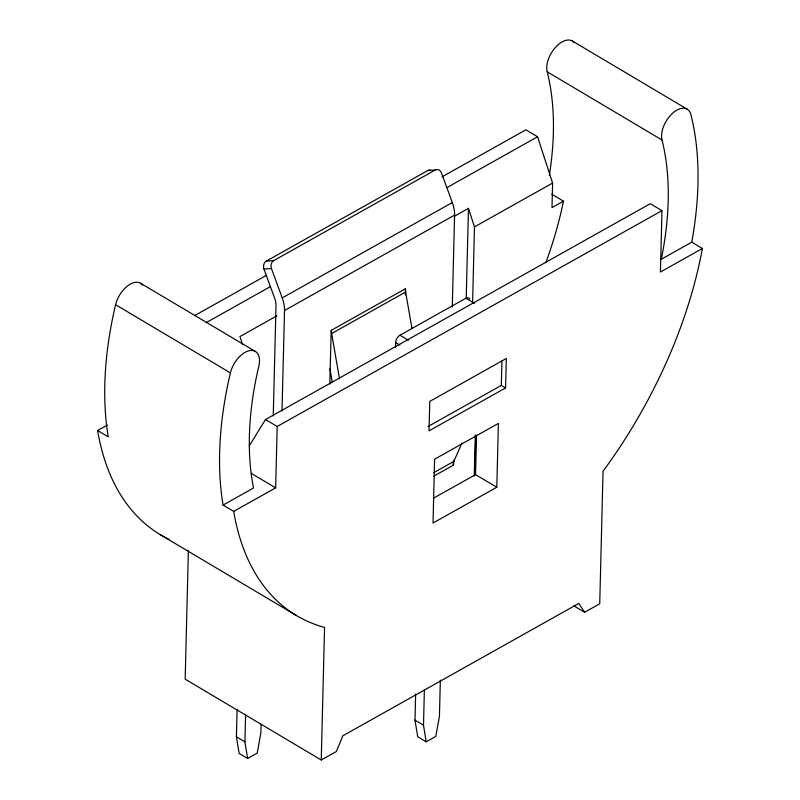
<?xml version="1.0" encoding="UTF-8"?>
<svg xmlns="http://www.w3.org/2000/svg" width="800" height="800" viewBox="0 0 800 800"><rect width="100%" height="100%" fill="white"/><g stroke="black" fill="none" stroke-linecap="round" stroke-linejoin="round"><path stroke-width="1.2" d="M188.39 550.32L185.17 679.17L321.25 760L336.37 751.52L342.82 735.8L578.78 603.44L584.61 612.28L599.73 603.79L603.05 471.23A338.32 192.49 -59.3 0 0 702.38 248.49L691.75 242.18A338.32 192.49 -59.3 0 0 690.9 114.62A21.05 11.98 -59.3 0 0 672.84 113.02A21.05 11.98 -59.3 0 0 662.01 139.99A296.22 168.54 -59.3 0 1 661.28 259.26L691.75 242.18M261.08 724.21L260.86 732.92L257.21 753.12L247.64 758.49L239.14 753.44L236.41 736.81L237.1 709.34M247.64 758.49L244.91 741.86L245.6 714.39M273.25 415.97L276.01 305.44A15.04 8.81 60.7 0 0 274.74 298.46L263.97 269.06A6.01 4.7 85.9 0 1 266.21 261.16L427.77 170.54A6.01 4.7 85.9 0 1 430.47 170.14M223.07 505.07L253.53 487.98A296.22 168.54 -59.3 0 1 258.83 366.14A21.05 11.98 -59.3 0 0 249.06 350.73A21.05 11.98 -59.3 0 0 230.41 372.92A338.32 192.49 -59.3 0 0 223.07 505.07L233.7 511.38L275.65 487.85L277.19 426.48L661.96 210.65L650.27 203.7L265.49 419.53L249.27 445.83M282 411.08L284.52 310.49A27.07 15.85 60.7 0 0 282.23 297.92L271.46 268.53A6.01 4.7 85.9 0 1 273.69 260.63L435.26 170A6.01 4.7 85.9 0 1 441.53 173.13L452.3 202.53A27.07 15.85 60.7 0 1 454.58 215.1L452.29 307M329.84 384L331.18 330.39L405.58 288.66L405.43 294.89M321.25 760L324.56 627.43A338.32 192.49 -59.3 0 1 233.7 511.38M395.49 347.42L395.61 342.51A6.01 3.42 -59.3 0 1 399.99 335.21L465.89 298.25A6.01 3.42 -59.3 0 1 469.74 299.08M440.34 680.15L439.44 716.24L435.79 736.44L426.23 741.81L417.72 736.76L414.99 720.13L415.65 694M426.23 741.81L423.5 725.19L424.37 690.34M453.7 460.14L453.58 465.05L433.92 476.08M466.22 298.18L468.47 208.36L454.32 216.3M472.61 301.68L474.48 226.88L468.47 208.36M474.26 476.13L475.29 435.14M474.81 475.11L475.81 435.16M433.38 498.27L475.54 474.62L476.52 435.34M496.8 487.25L498.39 423.42L434.62 459.2L433.02 523.03L496.8 487.25L475.54 474.62M428.02 426.52L501.32 385.41L501.93 360.86M505.57 387.93L506.31 358.47L429.78 401.4L429.04 430.86L505.57 387.93L501.32 385.41M441.95 176.89L525.88 129.82L537.58 136.76L552.6 183.06L551.99 207.61L563.48 201.17L551.78 194.22M661.96 210.65L660.43 272.02L702.38 248.49M453.05 465.35A15.04 8.81 60.7 0 1 453.86 461.38L461.94 443.11M194.52 315.68L266.46 275.33M206.21 322.63L270.52 286.56M447.1 187.51L537.58 136.76M282.23 297.92L452.3 202.53M284.52 310.49L454.58 215.1M276.94 315.79L239.94 336.55L242.57 344.65M168.99 539.35A338.32 192.49 -59.3 0 1 97.62 430.55L107.3 425.12M474.48 226.88L552.6 183.06M339.49 378.65L331.65 333.52L405.63 292.02A15.04 8.81 60.7 0 1 405.37 288.78M433.66 472.71L453.86 461.38M427.77 170.54L435.26 170M266.21 261.16L273.69 260.63M263.97 269.06L271.46 268.53M572.34 40.98L687.16 109.18M574.26 42.63A21.05 11.98 -59.3 0 0 555.81 46.98A21.05 11.98 -59.3 0 0 547.19 71.79L662.01 139.99M465.89 298.25L474.39 303.3M399.99 335.21L408.49 340.27M395.61 342.51L399.87 345.03M140.75 283.35L255.57 351.55M142.61 285.09A21.05 11.98 -59.3 0 0 128.08 285.53A21.05 11.98 -59.3 0 0 115.59 304.71L230.41 372.92M265.49 419.53L277.19 426.48M573.9 605.91L584.61 612.28M251.2 473.33L275.65 487.85M97.62 430.55L108.25 436.86A338.32 192.49 -59.3 0 1 115.59 304.71M159.94 534.46L296.02 615.29M414.99 720.13L423.5 725.19M236.41 736.81L244.91 741.86M405.63 292.02L411.99 328.62M329.92 368.87L332.25 382.29M331.65 333.52A15.04 8.81 60.7 0 1 331.39 330.28M547.19 71.79A296.22 168.54 -59.3 0 1 549.35 175.27M563.48 201.17A296.22 168.54 -59.3 0 1 545.84 262.7"/></g></svg>
